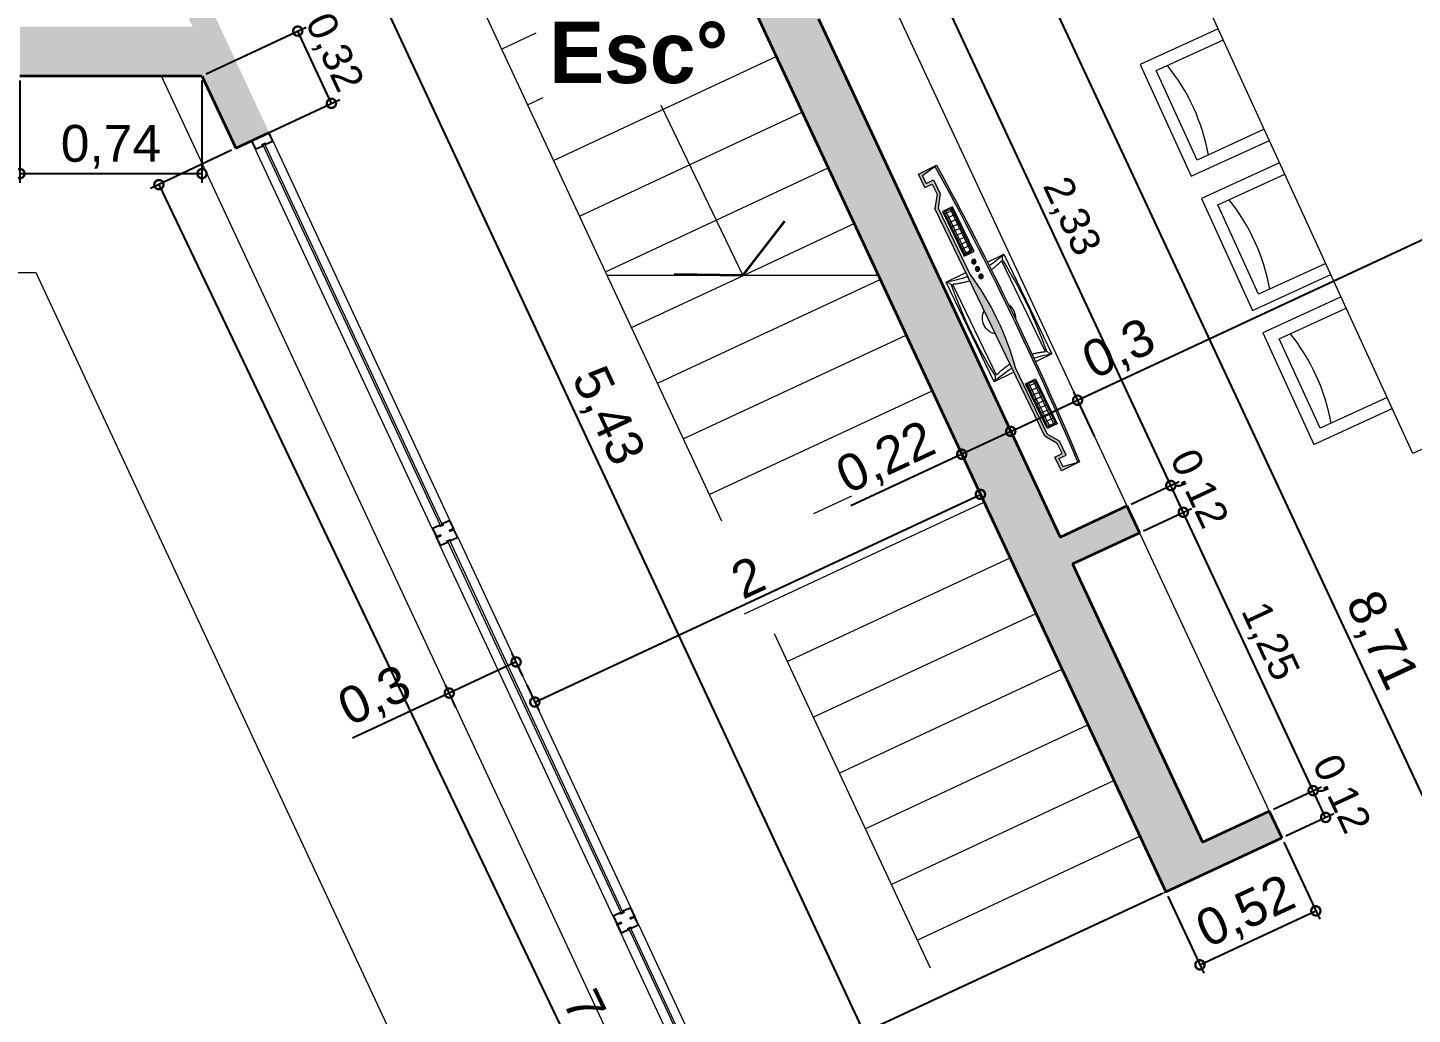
# Model space of a CAD drawing. Header units: millimetres. Extents: x 110427 to 125914, y 76277 to 76441.
# Drawn here: x 114091.39 to 114097.03, y 76334.93 to 76338.94 of the extents above; entities that cross this region are included whole.
import ezdxf

# ---------------------------------------------------------------- set-up
doc = ezdxf.new("R2010")
doc.units = ezdxf.units.MM
doc.linetypes.add('HIDDEN2', pattern=[4.7625, 3.175, -1.5875])
doc.linetypes.add('JIS_02_0.7', pattern=[1.35, 0.75, -0.6])
for name, color, linetype, lineweight in [('0.15', 6, 'Continuous', 15), ('04_CIVIL A CONSTRUIR', 250, 'Continuous', 35), ('06_CIVIL VISTAS GRUESA', 244, 'Continuous', 13), ('07_CIVIL VISTAS MEDIA', 143, 'Continuous', 9), ('08_CIVIL VISTAS FINO', 251, 'Continuous', 5), ('09_CIVIL PROYECCIONES', 230, 'JIS_02_0.7', 5), ('11_CARPINTERIA Y MOBILIARIO', 141, 'Continuous', 9), ('12_HATCH', 8, 'Continuous', 9), ('13_COTAS', 8, 'Continuous', 9)]:
    doc.layers.add(name, color=color, linetype=linetype, lineweight=lineweight)
doc.layers.add('14_TEXTOS', color=4, linetype='Continuous')
doc.styles.add('JDS1', font='GOTHICB.TTF')
doc.styles.add('Swis721 BT', font='swiss.ttf')
doc.dimstyles.new('ISO-23', dxfattribs={"dimscale": 0.03, "dimtxt": 5, "dimasz": 2.5, "dimexe": 1.25, "dimexo": 0.625, "dimtad": 1, "dimtxsty": 'Swis721 BT', "dimblk": 'DOTSMALL', "dimcen": 2.5, "dimclrt": 150, "dimadec": 0, "dimazin": 0, "dimtfac": 1, "dimtmove": 0, "dimatfit": 3, "dimfxl": 0, "dimarcsym": 0})
pattern_1 = [(0, (-691.6089, -394.825658), (0, 0.02), []), (90, (-691.6089, -394.825658), (-0.02, 1e-18), [])]

# ---------------------------------------------------------------- blocks, each defined once
blk = doc.blocks.new('LCD')
at = {"lineweight": 5, "ltscale": 0.5}
for points in [[(0.2106, -0.1015), (0.5108, -0.1015), (0.559, -0.1347), (0.6213, -0.1347), (0.6213, -0.1015), (0.6574, -0.1015), (0.67, -0.171), (0.67, -0.089), (0.6087, -0.089), (0.6087, -0.1222), (0.5629, -0.1222), (0.5147, -0.089), (-0.5147, -0.089), (-0.5629, -0.1222), (-0.6087, -0.1222), (-0.6087, -0.089), (-0.67, -0.089), (-0.67, -0.171), (-0.6574, -0.1015), (-0.6213, -0.1015), (-0.6213, -0.1347), (-0.559, -0.1347), (-0.5108, -0.1015), (-0.2106, -0.1015, 0.093379)], [(0.67, -0.171), (0.6686, -0.1634, -0.02674), (-0.6686, -0.1634), (-0.67, -0.171, 0.026795)], [(-0.2415, -0.1378, 1), (-0.26, -0.1378, 1)], [(-0.2082, -0.1378, 1), (-0.2266, -0.1378, 1)], [(-0.1748, -0.1378, 1), (-0.1932, -0.1378, 1)]]:
    blk.add_hatch(color=98, dxfattribs=at).paths.add_polyline_path(points)
h = blk.add_hatch(color=98, dxfattribs=at)
h.paths.add_polyline_path([(-0.49, -0.1562), (-0.2879, -0.1562), (-0.2879, -0.1115), (-0.49, -0.1115)])
h.paths.add_polyline_path([(-0.4849, -0.1511), (-0.293, -0.1511), (-0.293, -0.1166), (-0.4849, -0.1166)], flags=16)
h = blk.add_hatch(dxfattribs=at)
h.set_pattern_fill('_USER', color=256, scale=0.02, style=0, double=1, pattern_type=0)
h.set_pattern_definition(pattern_1)
h.paths.add_polyline_path([(-0.4849, -0.1511), (-0.293, -0.1511), (-0.293, -0.1166), (-0.4849, -0.1166)])
h = blk.add_hatch(dxfattribs=at)
h.set_pattern_fill('_USER', color=256, scale=0.02, style=0, double=1, pattern_type=0)
h.set_pattern_definition(pattern_1)
h.paths.add_polyline_path([(0.4849, -0.1166), (0.293, -0.1166), (0.293, -0.1511), (0.4849, -0.1511)])
at = {"lineweight": 18, "ltscale": 0.5}
for p, q in [((0.225, 0), (-0.225, 0)), ((-0.225, 0), (-0.225, -0.089)), ((0.225, -0.089), (0.225, 0)), ((-0.225, -0.187), (-0.225, -0.26)), ((0.225, -0.26), (0.225, -0.187)), ((-0.225, -0.26), (0.225, -0.26))]:
    blk.add_line(p, q, dxfattribs=at)
at = {"linetype": 'HIDDEN2', "lineweight": 5, "ltscale": 0.5}
for p, q in [((0.205, -0.02), (-0.205, -0.02)), ((-0.205, -0.24), (0.205, -0.24))]:
    blk.add_line(p, q, dxfattribs=at)
at = {"ltscale": 0.5}
for p, q in [((-0.6087, -0.089), (-0.67, -0.089)), ((-0.67, -0.089), (-0.67, -0.171)), ((-0.6574, -0.1015), (-0.67, -0.171)), ((-0.6213, -0.1015), (-0.6574, -0.1015)), ((-0.6213, -0.1015), (-0.6213, -0.1347)), ((-0.6087, -0.089), (-0.6087, -0.1222)), ((-0.5629, -0.1222), (-0.5147, -0.089)), ((-0.559, -0.1347), (-0.5108, -0.1015)), ((0.5147, -0.089), (-0.5147, -0.089)), ((-0.2106, -0.1015), (-0.5108, -0.1015)), ((0.2106, -0.1015), (0.5108, -0.1015)), ((0.559, -0.1347), (0.5108, -0.1015)), ((0.5629, -0.1222), (0.5147, -0.089)), ((0.67, -0.089), (0.6087, -0.089)), ((0.6087, -0.089), (0.6087, -0.1222)), ((0.6213, -0.1015), (0.6574, -0.1015)), ((0.6213, -0.1015), (0.6213, -0.1347)), ((0.6574, -0.1015), (0.67, -0.171)), ((0.67, -0.171), (0.67, -0.089)), ((-0.6213, -0.1347), (-0.559, -0.1347)), ((-0.6087, -0.1222), (-0.5629, -0.1222)), ((0.6213, -0.1347), (0.559, -0.1347)), ((0.6087, -0.1222), (0.5629, -0.1222))]:
    blk.add_line(p, q, dxfattribs=at)
for points in [[(-0.49, -0.1115), (-0.2879, -0.1115), (-0.2879, -0.1562), (-0.49, -0.1562)], [(0.49, -0.1115), (0.2879, -0.1115), (0.2879, -0.1562), (0.49, -0.1562)], [(-0.4849, -0.1166), (-0.293, -0.1166), (-0.293, -0.1511), (-0.4849, -0.1511)], [(0.4849, -0.1166), (0.293, -0.1166), (0.293, -0.1511), (0.4849, -0.1511)]]:
    blk.add_lwpolyline(points, close=True, dxfattribs=at)
at = {"lineweight": 5, "ltscale": 0.5}
for centre in [(-0.2508, -0.1378), (-0.2174, -0.1378), (-0.184, -0.1378)]:
    blk.add_circle(centre, 0.00921, dxfattribs=at)
at = {"lineweight": 18, "ltscale": 0.5}
for centre, start, end in [((-0.6375, -0.13), 5.4428, 17.4923), ((0.6375, -0.13), 162.5077, 174.5572), ((-0.6375, -0.13), 342.5077, 352.3956), ((0.6375, -0.13), 187.6044, 197.4923)]:
    blk.add_arc(centre, 0.4325, start, end, dxfattribs=at)
at = {"lineweight": 5, "ltscale": 0.5}
for centre, radius, start, end in [((-0.1996, 0.0159), 0.03, 212.1251, 266.9871), ((0.1996, 0.0159), 0.03, 273.0129, 327.8749), ((0, -1.88), 1.8768, 83.8464, 96.1536), ((0, 1.0163), 1.1375, 259.3305, 280.6695), ((0, -0.13), 0.0672, 37.6533, 142.3467), ((0, -0.13), 0.0672, 241.3543, 298.6457), ((-0.1996, -0.2759), 0.03, 93.0129, 147.8749), ((0, 1.62), 1.8768, 263.8464, 276.1536), ((0.1996, -0.2759), 0.03, 32.1251, 86.9871)]:
    blk.add_arc(centre, radius, start, end, dxfattribs=at)
at = {"linetype": 'HIDDEN2', "lineweight": 5, "ltscale": 0.5}
for centre, radius, start, end in [((-0.4905, -0.13), 0.306, 7.7055, 21.071), ((0.4968, -0.13), 0.3118, 159.3448, 172.4407), ((-0.4905, -0.13), 0.306, 338.929, 349.1614), ((0.4968, -0.13), 0.3118, 190.6309, 200.6552)]:
    blk.add_arc(centre, radius, start, end, dxfattribs=at)
at = {"ltscale": 0.5}
for centre, start, end in [((0, 12.3299), 266.93653, 273.06347), ((0, 12.3222), 266.93022, 273.06978)]:
    blk.add_arc(centre, 12.5112, start, end, dxfattribs=at)
blk = doc.blocks.new('_DotSmall')
at = {"color": 0, "linetype": 'ByBlock', "const_width": 0.5}
blk.add_lwpolyline([(-0.0625, 0, 1), (0.0625, 0, 1)], format="xyb", close=True, dxfattribs=at)
blk = doc.blocks.new('*D567')
at = {"layer": '13_COTAS', "color": 0, "lineweight": -2}
for p, q in [((114094.9391, 76340.3413), (114094.9221, 76340.3334)), ((114098.6366, 76332.4563), (114094.9561, 76340.3492)), ((114098.632, 76332.4541), (114098.6706, 76332.4721))]:
    blk.add_line(p, q, dxfattribs=at)
at = {"layer": 'Defpoints', "color": 0}
for p in [(114094.9561, 76340.3492), (114094.9561, 76340.3492), (114098.615, 76332.4462)]:
    blk.add_point(p, dxfattribs=at)
at = {"layer": '13_COTAS', "color": 0, "lineweight": -2, "xscale": 0.075, "yscale": 0.075, "zscale": 0.075}
for p, rotation in [((114094.9561, 76340.3492), 114.9999989492913), ((114098.6366, 76332.4563), 294.9999989492912)]:
    blk.add_blockref('_DotSmall', p, dxfattribs=dict(at, rotation=rotation))
at = {"layer": '13_COTAS', "color": 150, "insert": (114096.8953, 76336.4489), "char_height": 0.15, "attachment_point": 5, "rotation": 295, "style": 'Swis721 BT'}
blk.add_mtext('8,71', dxfattribs=at)
blk = doc.blocks.new('*D620')
at = {"layer": '13_COTAS', "color": 0, "lineweight": -2}
for p, q in [((114093.4085, 76336.3057), (114093.3654, 76336.3981)), ((114093.3812, 76336.3642), (114093.1094, 76336.2374)), ((114093.1366, 76336.1789), (114093.0935, 76336.2714)), ((114093.1094, 76336.2374), (114092.7162, 76336.054))]:
    blk.add_line(p, q, dxfattribs=at)
at = {"layer": 'Defpoints', "color": 0}
for p in [(114093.3812, 76336.3642), (114093.4164, 76336.2887), (114093.1445, 76336.1619)]:
    blk.add_point(p, dxfattribs=at)
at = {"layer": '13_COTAS', "color": 0, "lineweight": -2, "xscale": 0.075, "yscale": 0.075, "zscale": 0.075}
for p, rotation in [((114093.3812, 76336.3642), 24.99999999903749), ((114093.1094, 76336.2374), 204.9999999990375)]:
    blk.add_blockref('_DotSmall', p, dxfattribs=dict(at, rotation=rotation))
at = {"layer": '13_COTAS', "color": 150, "insert": (114092.8095, 76336.218), "char_height": 0.15, "attachment_point": 5, "rotation": 25, "style": 'Swis721 BT'}
blk.add_mtext('0,3', dxfattribs=at)
blk = doc.blocks.new('*D621')
at = {"layer": '13_COTAS', "color": 0, "lineweight": -2}
for p, q in [((114093.4573, 76336.201), (114095.2699, 76337.0462)), ((114095.2779, 76337.0292), (114095.2858, 76337.0122)), ((114093.4243, 76336.2717), (114093.4732, 76336.167))]:
    blk.add_line(p, q, dxfattribs=at)
at = {"layer": 'Defpoints', "color": 0}
for p in [(114095.2699, 76337.0462), (114095.2699, 76337.0462), (114093.4164, 76336.2887)]:
    blk.add_point(p, dxfattribs=at)
at = {"layer": '13_COTAS', "color": 0, "lineweight": -2, "xscale": 0.075, "yscale": 0.075, "zscale": 0.075}
for p, rotation in [((114095.2699, 76337.0462), 24.99999753929723), ((114093.4573, 76336.201), 204.9999975392973)]:
    blk.add_blockref('_DotSmall', p, dxfattribs=dict(at, rotation=rotation))
at = {"layer": '13_COTAS', "color": 150, "insert": (114094.324, 76336.7086), "char_height": 0.15, "attachment_point": 5, "rotation": 25, "style": 'Swis721 BT'}
blk.add_mtext('2', dxfattribs=at)
blk = doc.blocks.new('*D622')
at = {"layer": '13_COTAS', "color": 0, "lineweight": -2}
for p, q in [((114095.3932, 76337.3024), (114095.1938, 76337.2094)), ((114095.4614, 76337.1562), (114095.3774, 76337.3364)), ((114095.262, 76337.0632), (114095.178, 76337.2434)), ((114095.1938, 76337.2094), (114094.7433, 76336.9993))]:
    blk.add_line(p, q, dxfattribs=at)
at = {"layer": 'Defpoints', "color": 0}
for p in [(114095.3932, 76337.3024), (114095.4693, 76337.1392), (114095.2699, 76337.0462)]:
    blk.add_point(p, dxfattribs=at)
at = {"layer": '13_COTAS', "color": 0, "lineweight": -2, "xscale": 0.075, "yscale": 0.075, "zscale": 0.075}
for p, rotation in [((114095.3932, 76337.3024), 24.99999753929723), ((114095.1938, 76337.2094), 204.9999975392973)]:
    blk.add_blockref('_DotSmall', p, dxfattribs=dict(at, rotation=rotation))
at = {"layer": '13_COTAS', "color": 150, "insert": (114094.8884, 76337.1874), "char_height": 0.15, "attachment_point": 5, "rotation": 25, "style": 'Swis721 BT'}
blk.add_mtext('0,22', dxfattribs=at)
blk = doc.blocks.new('*D623')
at = {"layer": '13_COTAS', "color": 0, "lineweight": -2}
for p, q in [((114095.6651, 76337.4292), (114096.0221, 76337.5956)), ((114095.7333, 76337.283), (114095.6493, 76337.4631)), ((114095.3932, 76337.3024), (114095.6651, 76337.4292)), ((114095.4614, 76337.1562), (114095.3774, 76337.3364))]:
    blk.add_line(p, q, dxfattribs=at)
at = {"layer": 'Defpoints', "color": 0}
for p in [(114095.6651, 76337.4292), (114095.7412, 76337.266), (114095.4693, 76337.1392)]:
    blk.add_point(p, dxfattribs=at)
at = {"layer": '13_COTAS', "color": 0, "lineweight": -2, "xscale": 0.075, "yscale": 0.075, "zscale": 0.075}
for p, rotation in [((114095.6651, 76337.4292), 24.99999753929723), ((114095.3932, 76337.3024), 204.9999975392973)]:
    blk.add_blockref('_DotSmall', p, dxfattribs=dict(at, rotation=rotation))
at = {"layer": '13_COTAS', "color": 150, "insert": (114095.8365, 76337.6295), "char_height": 0.15, "attachment_point": 5, "rotation": 25, "style": 'Swis721 BT'}
blk.add_mtext('0,3', dxfattribs=at)
blk = doc.blocks.new('*D624')
at = {"layer": '13_COTAS', "color": 0, "lineweight": -2}
for p, q in [((114099.3585, 76338.9735), (114099.2745, 76339.1536)), ((114095.6651, 76337.4292), (114099.2904, 76339.1196)), ((114095.7333, 76337.283), (114095.6493, 76337.4631))]:
    blk.add_line(p, q, dxfattribs=at)
at = {"layer": 'Defpoints', "color": 0}
for p in [(114099.2904, 76339.1196), (114099.3664, 76338.9565), (114095.7412, 76337.266)]:
    blk.add_point(p, dxfattribs=at)
at = {"layer": '13_COTAS', "color": 0, "lineweight": -2, "xscale": 0.075, "yscale": 0.075, "zscale": 0.075}
for p, rotation in [((114099.2904, 76339.1196), 24.99999753929723), ((114095.6651, 76337.4292), 204.9999975392973)]:
    blk.add_blockref('_DotSmall', p, dxfattribs=dict(at, rotation=rotation))
at = {"layer": '13_COTAS', "color": 150, "insert": (114097.251, 76338.2721), "char_height": 0.15, "attachment_point": 5, "rotation": 25, "style": 'Swis721 BT'}
blk.add_mtext('4', dxfattribs=at)
blk = doc.blocks.new('*D593')
at = {"layer": '06_CIVIL VISTAS GRUESA', "color": 0, "lineweight": -2}
for p, q in [((114091.363, 76338.7306), (114091.363, 76338.3136)), ((114092.1035, 76338.7306), (114092.1035, 76338.3136)), ((114091.363, 76338.3511), (114092.1035, 76338.3511))]:
    blk.add_line(p, q, dxfattribs=at)
at = {"layer": 'Defpoints', "color": 0}
for p in [(114091.363, 76338.7493), (114092.1035, 76338.7493), (114092.1035, 76338.3511)]:
    blk.add_point(p, dxfattribs=at)
at = {"layer": '06_CIVIL VISTAS GRUESA', "color": 0, "lineweight": -2, "xscale": 0.075, "yscale": 0.075, "zscale": 0.075, "rotation": 180}
blk.add_blockref('_DotSmall', (114091.363, 76338.3511), dxfattribs=at)
at = {"layer": '06_CIVIL VISTAS GRUESA', "color": 0, "lineweight": -2, "xscale": 0.075, "yscale": 0.075, "zscale": 0.075}
blk.add_blockref('_DotSmall', (114092.1035, 76338.3511), dxfattribs=at)
at = {"layer": '06_CIVIL VISTAS GRUESA', "color": 150, "insert": (114091.7332, 76338.4603), "char_height": 0.15, "attachment_point": 5, "style": 'Swis721 BT'}
blk.add_mtext('0,74', dxfattribs=at)
blk = doc.blocks.new('*D619')
at = {"layer": '13_COTAS', "color": 0, "lineweight": -2}
for p, q in [((114092.1205, 76338.7572), (114092.5271, 76338.9468)), ((114092.6302, 76338.637), (114092.4931, 76338.931)), ((114092.2576, 76338.4632), (114092.6642, 76338.6528))]:
    blk.add_line(p, q, dxfattribs=at)
at = {"layer": 'Defpoints', "color": 0}
for p in [(114092.4931, 76338.931), (114092.1035, 76338.7493), (114092.2406, 76338.4553)]:
    blk.add_point(p, dxfattribs=at)
at = {"layer": '13_COTAS', "color": 0, "lineweight": -2, "xscale": 0.075, "yscale": 0.075, "zscale": 0.075}
for p, rotation in [((114092.4931, 76338.931), 115.0000000016302), ((114092.6302, 76338.637), 295.0000000016302)]:
    blk.add_blockref('_DotSmall', p, dxfattribs=dict(at, rotation=rotation))
at = {"layer": '13_COTAS', "color": 150, "insert": (114092.6353, 76338.8417), "char_height": 0.12, "attachment_point": 5, "rotation": 295, "style": 'Swis721 BT'}
blk.add_mtext('0,32', dxfattribs=at)
blk = doc.blocks.new('*D649')
at = {"layer": '13_COTAS', "color": 0, "lineweight": -2}
for p, q in [((114093.7127, 76340.3413), (114092.4674, 76339.7606)), ((114092.5014, 76339.7765), (114094.7959, 76334.8559)), ((114096.0072, 76335.4207), (114094.7619, 76334.84))]:
    blk.add_line(p, q, dxfattribs=at)
at = {"layer": 'Defpoints', "color": 0}
for p in [(114093.7297, 76340.3492), (114096.0242, 76335.4286), (114094.7959, 76334.8559)]:
    blk.add_point(p, dxfattribs=at)
at = {"layer": '13_COTAS', "color": 0, "lineweight": -2, "xscale": 0.075, "yscale": 0.075, "zscale": 0.075}
for p, rotation in [((114092.5014, 76339.7765), 114.9999999980233), ((114094.7959, 76334.8559), 294.9999999980233)]:
    blk.add_blockref('_DotSmall', p, dxfattribs=dict(at, rotation=rotation))
at = {"layer": '13_COTAS', "color": 150, "insert": (114093.7476, 76337.3623), "char_height": 0.15, "attachment_point": 5, "rotation": 295, "style": 'Swis721 BT'}
blk.add_mtext('5,43', dxfattribs=at)
blk = doc.blocks.new('*D650')
at = {"layer": '13_COTAS', "color": 0, "lineweight": -2}
for p, q in [((114096.5035, 76335.6314), (114096.6498, 76335.3175)), ((114096.0322, 76335.4116), (114096.1786, 76335.0977)), ((114096.1627, 76335.1317), (114096.634, 76335.3515))]:
    blk.add_line(p, q, dxfattribs=at)
at = {"layer": 'Defpoints', "color": 0}
for p in [(114096.4955, 76335.6484), (114096.0243, 76335.4286), (114096.634, 76335.3515)]:
    blk.add_point(p, dxfattribs=at)
at = {"layer": '13_COTAS', "color": 0, "lineweight": -2, "xscale": 0.075, "yscale": 0.075, "zscale": 0.075}
for p, rotation in [((114096.634, 76335.3515), 24.99999999054228), ((114096.1627, 76335.1317), 204.9999999905423)]:
    blk.add_blockref('_DotSmall', p, dxfattribs=dict(at, rotation=rotation))
at = {"layer": '13_COTAS', "color": 150, "insert": (114096.3522, 76335.3406), "char_height": 0.15, "attachment_point": 5, "rotation": 25, "style": 'Swis721 BT'}
blk.add_mtext('0,52', dxfattribs=at)
blk = doc.blocks.new('*D651')
at = {"layer": '13_COTAS', "color": 0, "lineweight": -2}
for p, q in [((114096.4618, 76335.7651), (114096.6572, 76335.8562)), ((114096.6739, 76335.7316), (114096.6232, 76335.8403)), ((114096.5125, 76335.6563), (114096.7079, 76335.7474))]:
    blk.add_line(p, q, dxfattribs=at)
at = {"layer": 'Defpoints', "color": 0}
for p in [(114096.6232, 76335.8403), (114096.4448, 76335.7572), (114096.4955, 76335.6484)]:
    blk.add_point(p, dxfattribs=at)
at = {"layer": '13_COTAS', "color": 0, "lineweight": -2, "xscale": 0.075, "yscale": 0.075, "zscale": 0.075}
for p, rotation in [((114096.6232, 76335.8403), 114.999999990934), ((114096.6739, 76335.7316), 294.999999990934)]:
    blk.add_blockref('_DotSmall', p, dxfattribs=dict(at, rotation=rotation))
at = {"layer": '13_COTAS', "color": 150, "insert": (114096.7311, 76335.8244), "char_height": 0.12, "attachment_point": 5, "rotation": 295, "style": 'Swis721 BT'}
blk.add_mtext('0,12', dxfattribs=at)
blk = doc.blocks.new('*D652')
at = {"layer": '13_COTAS', "color": 0, "lineweight": -2}
for p, q in [((114095.9335, 76336.898), (114096.1289, 76336.9891)), ((114096.6232, 76335.8403), (114096.0949, 76336.9732)), ((114096.4618, 76335.7651), (114096.6572, 76335.8562))]:
    blk.add_line(p, q, dxfattribs=at)
at = {"layer": 'Defpoints', "color": 0}
for p in [(114096.0949, 76336.9732), (114095.9165, 76336.89), (114096.4448, 76335.7571)]:
    blk.add_point(p, dxfattribs=at)
at = {"layer": '13_COTAS', "color": 0, "lineweight": -2, "xscale": 0.075, "yscale": 0.075, "zscale": 0.075}
for p, rotation in [((114096.0949, 76336.9732), 115.0000100572476), ((114096.6232, 76335.8403), 295.0000100572476)]:
    blk.add_blockref('_DotSmall', p, dxfattribs=dict(at, rotation=rotation))
at = {"layer": '13_COTAS', "color": 150, "insert": (114096.4416, 76336.4453), "char_height": 0.12, "attachment_point": 5, "rotation": 295, "style": 'Swis721 BT'}
blk.add_mtext('1,25', dxfattribs=at)
blk = doc.blocks.new('*D546')
at = {"layer": '13_COTAS', "color": 0, "lineweight": -2}
for p, q in [((114095.8828, 76337.0067), (114096.0782, 76337.0978)), ((114096.0949, 76336.9732), (114096.0442, 76337.082)), ((114095.9335, 76336.898), (114096.1289, 76336.9891))]:
    blk.add_line(p, q, dxfattribs=at)
at = {"layer": 'Defpoints', "color": 0}
for p in [(114096.0442, 76337.082), (114095.8658, 76336.9988), (114095.9165, 76336.89)]:
    blk.add_point(p, dxfattribs=at)
at = {"layer": '13_COTAS', "color": 0, "lineweight": -2, "xscale": 0.075, "yscale": 0.075, "zscale": 0.075}
for p, rotation in [((114096.0442, 76337.082), 115.0000000006787), ((114096.0949, 76336.9732), 295.0000000006787)]:
    blk.add_blockref('_DotSmall', p, dxfattribs=dict(at, rotation=rotation))
at = {"layer": '13_COTAS', "color": 150, "insert": (114096.1521, 76337.0661), "char_height": 0.12, "attachment_point": 5, "rotation": 295, "style": 'Swis721 BT'}
blk.add_mtext('0,12', dxfattribs=at)
blk = doc.blocks.new('*D653')
at = {"layer": '13_COTAS', "color": 0, "lineweight": -2}
for p, q in [((114094.8994, 76339.1155), (114095.0948, 76339.2066)), ((114096.0442, 76337.082), (114095.0608, 76339.1908)), ((114095.8828, 76337.0067), (114096.0782, 76337.0978))]:
    blk.add_line(p, q, dxfattribs=at)
at = {"layer": 'Defpoints', "color": 0}
for p in [(114095.0608, 76339.1908), (114094.8825, 76339.1076), (114095.8658, 76336.9988)]:
    blk.add_point(p, dxfattribs=at)
at = {"layer": '13_COTAS', "color": 0, "lineweight": -2, "xscale": 0.075, "yscale": 0.075, "zscale": 0.075}
for p, rotation in [((114095.0608, 76339.1908), 115.0000465365312), ((114096.0442, 76337.082), 295.0000465365312)]:
    blk.add_blockref('_DotSmall', p, dxfattribs=dict(at, rotation=rotation))
at = {"layer": '13_COTAS', "color": 150, "insert": (114095.6351, 76338.1749), "char_height": 0.12, "attachment_point": 5, "rotation": 295, "style": 'Swis721 BT'}
blk.add_mtext('2,33', dxfattribs=at)
blk = doc.blocks.new('*D791')
at = {"layer": '06_CIVIL VISTAS GRUESA', "color": 0, "lineweight": -2}
for p, q in [((114092.2237, 76338.4472), (114091.8945, 76338.2901)), ((114091.9284, 76338.3062), (114095.246, 76331.3572)), ((114095.5413, 76331.4982), (114095.2122, 76331.3411))]:
    blk.add_line(p, q, dxfattribs=at)
at = {"layer": 'Defpoints', "color": 0}
for p in [(114092.2406, 76338.4553), (114095.5583, 76331.5063), (114095.246, 76331.3572)]:
    blk.add_point(p, dxfattribs=at)
at = {"layer": '06_CIVIL VISTAS GRUESA', "color": 0, "lineweight": -2, "xscale": 0.075, "yscale": 0.075, "zscale": 0.075}
for p, rotation in [((114091.9284, 76338.3062), 115.5211160539891), ((114095.246, 76331.3572), 295.5211160539891)]:
    blk.add_blockref('_DotSmall', p, dxfattribs=dict(at, rotation=rotation))
at = {"layer": '06_CIVIL VISTAS GRUESA', "color": 150, "insert": (114093.6857, 76334.8788), "char_height": 0.15, "attachment_point": 5, "rotation": 295.5211, "style": 'Swis721 BT'}
blk.add_mtext('7,7', dxfattribs=at)

msp = doc.modelspace()

# ---------------------------------------------------------------- hatches: boundary and pattern name
at = {"layer": '12_HATCH'}
h = msp.add_hatch(color=1, dxfattribs=at)
h.dxf.hatch_style = 1
h.paths.add_polyline_path([(114092.748, 76340.6492), (114091.363, 76340.6492), (114091.363, 76340.3492), (114091.413, 76340.3492), (114092.0654, 76338.9493), (114091.363, 76338.9493), (114091.363, 76338.7493), (114092.1035, 76338.7493), (114092.2406, 76338.4553), (114092.3765, 76338.5187), (114091.523, 76340.3492), (114092.748, 76340.3492)])
h = msp.add_hatch(color=1, dxfattribs=at)
h.dxf.hatch_style = 1
h.paths.add_polyline_path([(114094.3035, 76340.6492), (114093.648, 76340.6492), (114093.648, 76340.3492), (114093.7297, 76340.3492), (114096.0243, 76335.4286), (114096.4955, 76335.6484), (114096.4448, 76335.7571), (114096.1729, 76335.6304), (114095.6446, 76336.7633), (114095.9165, 76336.89), (114095.8658, 76336.9988), (114095.5939, 76336.872), (114094.6106, 76338.9808), (114094.8825, 76339.1076), (114094.8317, 76339.2164), (114094.5598, 76339.0896), (114093.9725, 76340.3492), (114094.3035, 76340.3492)])

# ---------------------------------------------------------------- linework, layer by layer
at = {"layer": '0.15'}
msp.add_line((114091.4284, 76337.9493), (114094.6338, 76331.0752), dxfattribs=at)
at = {"layer": '04_CIVIL A CONSTRUIR'}
for p, q in [((114093.7297, 76340.3492), (114096.0242, 76335.4286)), ((114094.6106, 76338.9808), (114095.5939, 76336.872)), ((114091.363, 76338.7493), (114092.1035, 76338.7493)), ((114092.1035, 76338.7493), (114092.2406, 76338.4553)), ((114092.2406, 76338.4553), (114092.3765, 76338.5187)), ((114094.3032, 76337.9362), (114094.4742, 76338.1574)), ((114094.3032, 76337.9362), (114094.0238, 76337.9403)), ((114095.5939, 76336.872), (114095.8658, 76336.9988)), ((114095.8658, 76336.9988), (114095.9165, 76336.89)), ((114095.6446, 76336.7633), (114095.9165, 76336.89)), ((114095.6446, 76336.7633), (114096.1729, 76335.6304)), ((114096.1729, 76335.6304), (114096.4448, 76335.7572)), ((114096.4448, 76335.7572), (114096.4955, 76335.6484)), ((114096.0243, 76335.4286), (114096.4955, 76335.6484))]:
    msp.add_line(p, q, dxfattribs=at)
at = {"layer": '06_CIVIL VISTAS GRUESA'}
for p, q in [((114093.2161, 76339.0844), (114093.7439, 76337.9527)), ((114093.3218, 76338.8578), (114093.4625, 76338.9234)), ((114093.5331, 76338.4047), (114094.4394, 76338.8273)), ((114093.4274, 76338.6312), (114093.4908, 76338.6608)), ((114093.6388, 76338.1781), (114094.5451, 76338.6007)), ((114093.7444, 76337.9515), (114094.6508, 76338.3741)), ((114094.2705, 76337.921), (114094.7564, 76338.1476))]:
    msp.add_line(p, q, dxfattribs=at)
at = {"layer": '07_CIVIL VISTAS MEDIA'}
for p, q in [((114092.304, 76338.4849), (114092.3226, 76338.4935)), ((114092.304, 76338.4849), (114092.3226, 76338.4935)), ((114092.3193, 76338.4523), (114092.304, 76338.4849)), ((114092.322, 76338.4535), (114092.3084, 76338.4825)), ((114092.3089, 76338.4839), (114092.3238, 76338.4908)), ((114092.3226, 76338.4935), (114092.3238, 76338.4908)), ((114092.3467, 76338.4694), (114092.361, 76338.476)), ((114092.3467, 76338.4694), (114092.3484, 76338.4658)), ((114092.3507, 76338.4679), (114092.3596, 76338.472)), ((114092.3507, 76338.4679), (114092.3524, 76338.4644)), ((114092.3519, 76338.4675), (114092.3591, 76338.4709)), ((114093.0736, 76336.9198), (114092.3519, 76338.4675)), ((114092.358, 76338.5101), (114092.3765, 76338.5187)), ((114092.358, 76338.5101), (114092.3765, 76338.5187)), ((114092.358, 76338.5101), (114092.3593, 76338.5074)), ((114093.0808, 76336.9232), (114092.3591, 76338.4709)), ((114092.3593, 76338.5074), (114092.3742, 76338.5143)), ((114092.3612, 76338.4685), (114092.3596, 76338.472)), ((114092.3626, 76338.4725), (114092.361, 76338.476)), ((114092.3898, 76338.4808), (114092.3625, 76338.468)), ((114092.3886, 76338.4835), (114092.364, 76338.472)), ((114092.3891, 76338.4848), (114092.3755, 76338.5138)), ((114092.3918, 76338.4861), (114092.3765, 76338.5187)), ((114093.1134, 76336.9384), (114092.3918, 76338.4861)), ((114093.0409, 76336.9046), (114092.3193, 76338.4523)), ((114092.3233, 76338.453), (114092.3479, 76338.4645)), ((114092.3246, 76338.4503), (114092.3519, 76338.4631)), ((114093.0409, 76336.9046), (114093.0561, 76336.872)), ((114093.0429, 76336.9099), (114093.0702, 76336.9227)), ((114093.0436, 76336.9059), (114093.0572, 76336.8769)), ((114093.0441, 76336.9072), (114093.0687, 76336.9187)), ((114093.0717, 76336.9147), (114093.0701, 76336.9182)), ((114093.0731, 76336.9187), (114093.0715, 76336.9222)), ((114093.0717, 76336.9147), (114093.0859, 76336.9214)), ((114093.0731, 76336.9187), (114093.082, 76336.9228)), ((114093.0736, 76336.9198), (114093.0808, 76336.9232)), ((114093.0803, 76336.9263), (114093.082, 76336.9228)), ((114093.1081, 76336.9404), (114093.0808, 76336.9276)), ((114093.0843, 76336.9249), (114093.0859, 76336.9214)), ((114093.1094, 76336.9377), (114093.0848, 76336.9262)), ((114093.1089, 76336.8999), (114093.1238, 76336.9068)), ((114093.1101, 76336.8972), (114093.1089, 76336.8999)), ((114093.1101, 76336.8972), (114093.1286, 76336.9058)), ((114093.1101, 76336.8972), (114093.1286, 76336.9058)), ((114093.1101, 76336.8972), (114093.1114, 76336.8945)), ((114093.1107, 76336.9372), (114093.1243, 76336.9082)), ((114093.1114, 76336.8945), (114093.1263, 76336.9014)), ((114093.1134, 76336.9384), (114093.1286, 76336.9058)), ((114093.1412, 76336.8719), (114093.1276, 76336.9009)), ((114093.1439, 76336.8732), (114093.1286, 76336.9058)), ((114093.0561, 76336.872), (114093.0747, 76336.8806)), ((114093.0561, 76336.872), (114093.0747, 76336.8806)), ((114093.0714, 76336.8394), (114093.0561, 76336.872)), ((114093.0585, 76336.8764), (114093.0734, 76336.8834)), ((114093.0741, 76336.8406), (114093.0605, 76336.8697)), ((114093.061, 76336.871), (114093.0759, 76336.8779)), ((114093.7761, 76335.328), (114093.0714, 76336.8394)), ((114093.0747, 76336.8806), (114093.0734, 76336.8834)), ((114093.0747, 76336.8806), (114093.0759, 76336.8779)), ((114093.0754, 76336.8402), (114093.1, 76336.8516)), ((114093.0767, 76336.8375), (114093.104, 76336.8502)), ((114093.0988, 76336.8565), (114093.1131, 76336.8631)), ((114093.0988, 76336.8565), (114093.1005, 76336.853)), ((114093.1028, 76336.855), (114093.1117, 76336.8592)), ((114093.1028, 76336.855), (114093.1045, 76336.8515)), ((114093.104, 76336.8546), (114093.1112, 76336.858)), ((114093.8088, 76335.3432), (114093.104, 76336.8546)), ((114093.816, 76335.3466), (114093.1112, 76336.858)), ((114093.1133, 76336.8556), (114093.1117, 76336.8592)), ((114093.1147, 76336.8596), (114093.1131, 76336.8631)), ((114093.1419, 76336.8679), (114093.1146, 76336.8552)), ((114093.1407, 76336.8706), (114093.1161, 76336.8591)), ((114093.8486, 76335.3618), (114093.1439, 76336.8732)), ((114093.7761, 76335.328), (114093.7913, 76335.2954)), ((114093.7761, 76335.328), (114093.7913, 76335.2954)), ((114093.7781, 76335.3333), (114093.8054, 76335.346)), ((114093.7781, 76335.3333), (114093.8054, 76335.346)), ((114093.7788, 76335.3293), (114093.7924, 76335.3003)), ((114093.7788, 76335.3293), (114093.7924, 76335.3003)), ((114093.7793, 76335.3306), (114093.8039, 76335.3421)), ((114093.7793, 76335.3306), (114093.8039, 76335.3421)), ((114093.8069, 76335.3381), (114093.8053, 76335.3416)), ((114093.8069, 76335.3381), (114093.8053, 76335.3416)), ((114093.8083, 76335.342), (114093.8067, 76335.3456)), ((114093.8083, 76335.342), (114093.8067, 76335.3456)), ((114093.8069, 76335.3381), (114093.8211, 76335.3447)), ((114093.8069, 76335.3381), (114093.8211, 76335.3447)), ((114093.8083, 76335.342), (114093.8172, 76335.3462)), ((114093.8083, 76335.342), (114093.8172, 76335.3462)), ((114093.8088, 76335.3432), (114093.816, 76335.3466)), ((114093.8088, 76335.3432), (114093.816, 76335.3466)), ((114093.8155, 76335.3497), (114093.8172, 76335.3462)), ((114093.8155, 76335.3497), (114093.8172, 76335.3462)), ((114093.8433, 76335.3637), (114093.816, 76335.351)), ((114093.8433, 76335.3637), (114093.816, 76335.351)), ((114093.8195, 76335.3482), (114093.8211, 76335.3447)), ((114093.8195, 76335.3482), (114093.8211, 76335.3447)), ((114093.8446, 76335.361), (114093.82, 76335.3496)), ((114093.8446, 76335.361), (114093.82, 76335.3496)), ((114093.8441, 76335.3233), (114093.859, 76335.3302)), ((114093.8441, 76335.3233), (114093.859, 76335.3302)), ((114093.8453, 76335.3205), (114093.8441, 76335.3233)), ((114093.8453, 76335.3205), (114093.8441, 76335.3233)), ((114093.8453, 76335.3205), (114093.8638, 76335.3292)), ((114093.8453, 76335.3205), (114093.8638, 76335.3292)), ((114093.8453, 76335.3205), (114093.8638, 76335.3292)), ((114093.8453, 76335.3205), (114093.8638, 76335.3292)), ((114093.8453, 76335.3205), (114093.8466, 76335.3178)), ((114093.8453, 76335.3205), (114093.8466, 76335.3178)), ((114093.8459, 76335.3605), (114093.8595, 76335.3315)), ((114093.8459, 76335.3605), (114093.8595, 76335.3315)), ((114093.8466, 76335.3178), (114093.8615, 76335.3248)), ((114093.8466, 76335.3178), (114093.8615, 76335.3248)), ((114093.8486, 76335.3618), (114093.8638, 76335.3292)), ((114093.8486, 76335.3618), (114093.8638, 76335.3292)), ((114093.8764, 76335.2953), (114093.8628, 76335.3243)), ((114093.8764, 76335.2953), (114093.8628, 76335.3243)), ((114093.8791, 76335.2966), (114093.8638, 76335.3292)), ((114093.8791, 76335.2966), (114093.8638, 76335.3292)), ((114093.7913, 76335.2954), (114093.8099, 76335.304)), ((114093.7913, 76335.2954), (114093.8099, 76335.304)), ((114093.7913, 76335.2954), (114093.8099, 76335.304)), ((114093.7913, 76335.2954), (114093.8099, 76335.304)), ((114093.8065, 76335.2628), (114093.7913, 76335.2954)), ((114093.8065, 76335.2628), (114093.7913, 76335.2954)), ((114093.7937, 76335.2998), (114093.8086, 76335.3067)), ((114093.7937, 76335.2998), (114093.8086, 76335.3067)), ((114093.8093, 76335.264), (114093.7957, 76335.293)), ((114093.8093, 76335.264), (114093.7957, 76335.293)), ((114093.7962, 76335.2944), (114093.8111, 76335.3013)), ((114093.7962, 76335.2944), (114093.8111, 76335.3013)), ((114093.8065, 76335.2628), (114094.5114, 76333.7514)), ((114093.8099, 76335.304), (114093.8086, 76335.3067)), ((114093.8099, 76335.304), (114093.8086, 76335.3067)), ((114093.8099, 76335.304), (114093.8111, 76335.3013)), ((114093.8099, 76335.304), (114093.8111, 76335.3013)), ((114093.8106, 76335.2635), (114093.8352, 76335.275)), ((114093.8106, 76335.2635), (114093.8352, 76335.275)), ((114093.8119, 76335.2608), (114093.8392, 76335.2736)), ((114093.8119, 76335.2608), (114093.8392, 76335.2736)), ((114093.834, 76335.2798), (114093.8483, 76335.2865)), ((114093.834, 76335.2798), (114093.8483, 76335.2865)), ((114093.834, 76335.2798), (114093.8357, 76335.2763)), ((114093.834, 76335.2798), (114093.8357, 76335.2763)), ((114093.838, 76335.2784), (114093.8469, 76335.2825)), ((114093.838, 76335.2784), (114093.8469, 76335.2825)), ((114093.838, 76335.2784), (114093.8396, 76335.2749)), ((114093.838, 76335.2784), (114093.8396, 76335.2749)), ((114093.8392, 76335.278), (114093.8464, 76335.2814)), ((114093.8392, 76335.278), (114093.8464, 76335.2814)), ((114093.8392, 76335.278), (114094.544, 76333.7666)), ((114093.8465, 76335.2814), (114094.5512, 76333.77)), ((114093.8485, 76335.279), (114093.8469, 76335.2825)), ((114093.8485, 76335.279), (114093.8469, 76335.2825)), ((114093.8499, 76335.283), (114093.8483, 76335.2865)), ((114093.8499, 76335.283), (114093.8483, 76335.2865)), ((114093.8771, 76335.2913), (114093.8498, 76335.2785)), ((114093.8771, 76335.2913), (114093.8498, 76335.2785)), ((114093.8759, 76335.294), (114093.8513, 76335.2825)), ((114093.8759, 76335.294), (114093.8513, 76335.2825)), ((114093.8791, 76335.2966), (114094.2631, 76334.4729))]:
    msp.add_line(p, q, dxfattribs=at)
for centre, radius, start, end in [((114092.3093, 76338.483), 0.001, 114.8419, 205), ((114092.3621, 76338.4689), 0.001, 205, 295), ((114092.3635, 76338.4729), 0.001, 205, 295), ((114092.3746, 76338.5134), 0.001, 25, 115), ((114092.3881, 76338.4844), 0.001, 295, 25), ((114092.3881, 76338.4844), 0.004, 295, 25), ((114092.3229, 76338.454), 0.004, 205, 295), ((114092.3229, 76338.4539), 0.001, 205, 295), ((114092.3475, 76338.4654), 0.001, 295, 25), ((114093.0446, 76336.9063), 0.004, 115, 205), ((114093.0445, 76336.9063), 0.001, 115, 205), ((114093.0691, 76336.9178), 0.001, 25, 115), ((114093.0812, 76336.9267), 0.001, 115, 205), ((114093.0852, 76336.9253), 0.001, 115, 205), ((114093.1098, 76336.9367), 0.004, 25, 115), ((114093.1098, 76336.9368), 0.001, 25, 115), ((114093.1233, 76336.9077), 0.001, 295, 25), ((114093.1267, 76336.9005), 0.001, 25, 115), ((114093.0581, 76336.8773), 0.001, 205, 295.1581), ((114093.0614, 76336.8701), 0.001, 114.8419, 205), ((114093.075, 76336.8411), 0.004, 205, 295), ((114093.075, 76336.8411), 0.001, 205, 295), ((114093.0996, 76336.8525), 0.001, 295, 25), ((114093.1142, 76336.8561), 0.001, 205, 295), ((114093.1156, 76336.86), 0.001, 205, 295), ((114093.1402, 76336.8715, 0), 0.001, 295, 25), ((114093.1402, 76336.8715), 0.004, 295, 25), ((114093.7798, 76335.3297), 0.004, 115, 205), ((114093.7798, 76335.3297), 0.004, 115, 205), ((114093.7797, 76335.3297), 0.001, 115, 205), ((114093.7797, 76335.3297), 0.001, 115, 205), ((114093.8043, 76335.3412), 0.001, 25, 115), ((114093.8043, 76335.3412), 0.001, 25, 115), ((114093.8164, 76335.3501), 0.001, 115, 205), ((114093.8164, 76335.3501), 0.001, 115, 205), ((114093.8204, 76335.3487), 0.001, 115, 205), ((114093.8204, 76335.3487), 0.001, 115, 205), ((114093.845, 76335.3601), 0.004, 25, 115), ((114093.845, 76335.3601), 0.004, 25, 115), ((114093.845, 76335.3601), 0.001, 25, 115), ((114093.845, 76335.3601, 0), 0.001, 25, 115), ((114093.8585, 76335.3311), 0.001, 295, 25), ((114093.8585, 76335.3311), 0.001, 295, 25), ((114093.8619, 76335.3239), 0.001, 25, 115), ((114093.8619, 76335.3239), 0.001, 25, 115), ((114093.7933, 76335.3007), 0.001, 205, 295.1581), ((114093.7933, 76335.3007), 0.001, 205, 295.1581), ((114093.7966, 76335.2934), 0.001, 114.8419, 205), ((114093.7966, 76335.2934), 0.001, 114.8419, 205), ((114093.8102, 76335.2644), 0.004, 205, 295), ((114093.8102, 76335.2644), 0.004, 205, 295), ((114093.8102, 76335.2644), 0.001, 205, 295), ((114093.8102, 76335.2644), 0.001, 205, 295), ((114093.8348, 76335.2759), 0.001, 295, 25), ((114093.8348, 76335.2759), 0.001, 295, 25), ((114093.8494, 76335.2794), 0.001, 205, 295), ((114093.8494, 76335.2794), 0.001, 205, 295), ((114093.8508, 76335.2834), 0.001, 205, 295), ((114093.8508, 76335.2834), 0.001, 205, 295), ((114093.8754, 76335.2949, 0), 0.001, 295, 25), ((114093.8754, 76335.2949), 0.001, 295, 25), ((114093.8754, 76335.2949), 0.004, 295, 25), ((114093.8754, 76335.2949), 0.004, 295, 25)]:
    msp.add_arc(centre, radius, start, end, dxfattribs=at)
at = {"layer": '07_CIVIL VISTAS MEDIA', "extrusion": (4.97762e-08, -4.26719e-08, 1)}
for centre in [(114092.3514, 76338.464, 0.0024), (114093.1035, 76336.8511, 0.0024), (114093.8387, 76335.2745, 0.0024), (114093.8387, 76335.2745, 0.0024)]:
    msp.add_arc(centre, 0.001, 295, 25, dxfattribs=at)
at = {"layer": '07_CIVIL VISTAS MEDIA', "extrusion": (-6.93067e-10, 6.55597e-08, 1)}
for centre in [(114093.0706, 76336.9218, 0.0049), (114093.8058, 76335.3451, 0.0049), (114093.8058, 76335.3451, 0.0049)]:
    msp.add_arc(centre, 0.001, 25, 115, dxfattribs=at)
at = {"layer": '08_CIVIL VISTAS FINO'}
for p, q in [((114091.938, 76338.7493), (114095.3589, 76331.4133)), ((114093.9698, 76338.6296), (114094.3037, 76337.9368)), ((114091.125, 76337.9493), (114091.4284, 76337.9493)), ((114094.8546, 76337.9368), (114093.7513, 76337.9368))]:
    msp.add_line(p, q, dxfattribs=at)
at = {"layer": '09_CIVIL PROYECCIONES', "ltscale": 2}
for p, q in [((114093.7439, 76337.9527), (114094.2168, 76336.9385)), ((114093.8501, 76337.7249), (114094.2705, 76337.921)), ((114093.9557, 76337.4984), (114094.8621, 76337.921)), ((114094.0614, 76337.2718), (114094.9677, 76337.6944)), ((114094.167, 76337.0452), (114095.0734, 76337.4678)), ((114094.3104, 76336.5604), (114095.2847, 76337.0147)), ((114094.5922, 76336.9676), (114094.7472, 76337.0399)), ((114094.484, 76336.3655), (114095.3903, 76336.7881)), ((114094.5896, 76336.1389), (114095.496, 76336.5615)), ((114094.4309, 76336.4793), (114095.1179, 76335.006)), ((114094.6953, 76335.9123), (114095.6016, 76336.335)), ((114094.801, 76335.6857), (114095.7073, 76336.1084)), ((114094.9066, 76335.4592), (114095.813, 76335.8818)), ((114095.0123, 76335.2326), (114095.9186, 76335.6552)), ((114095.1179, 76335.006), (114096.0243, 76335.4286))]:
    msp.add_line(p, q, dxfattribs=at)
at = {"layer": '11_CARPINTERIA Y MOBILIARIO'}
for p, q in [((114094.8825, 76339.1076), (114095.8658, 76336.9988)), ((114096.2371, 76338.9405), (114095.9189, 76338.7948)), ((114095.9852, 76338.7702), (114096.2579, 76338.8951)), ((114095.9189, 76338.7948), (114096.127, 76338.3402)), ((114096.1517, 76338.4065), (114095.9852, 76338.7702)), ((114096.4244, 76338.5314), (114096.1517, 76338.4065)), ((114096.127, 76338.3402), (114096.4452, 76338.4859)), ((114096.4869, 76338.395), (114096.1686, 76338.2493)), ((114096.2349, 76338.2246), (114096.5077, 76338.3495)), ((114096.1686, 76338.2493), (114096.3767, 76337.7947)), ((114096.4014, 76337.8609), (114096.2349, 76338.2246)), ((114096.6742, 76337.9858), (114096.4014, 76337.8609)), ((114096.3767, 76337.7947), (114096.695, 76337.9403)), ((114096.7366, 76337.8494), (114096.4184, 76337.7037)), ((114096.4846, 76337.6791), (114096.7574, 76337.804)), ((114096.4184, 76337.7037), (114096.6265, 76337.2491)), ((114096.6511, 76337.3154), (114096.4846, 76337.6791)), ((114096.9239, 76337.4403), (114096.6511, 76337.3154)), ((114096.6265, 76337.2491), (114096.9447, 76337.3948)), ((114095.9165, 76336.89), (114096.4448, 76335.7571))]:
    msp.add_line(p, q, dxfattribs=at)
msp.add_lwpolyline([(114098.1191, 76337.7124), (114097.028, 76337.2129), (114096.1539, 76339.1224), (114097.245, 76339.6219)], close=True, dxfattribs=at)
for centre in [(114095.3978, 76338.2814), (114095.6476, 76337.7358), (114095.8973, 76337.1903)]:
    msp.add_arc(centre, 0.8125, 10.3472, 38.8472, dxfattribs=at)

# ---------------------------------------------------------------- block references
at = {"layer": '11_CARPINTERIA Y MOBILIARIO', "xscale": -1, "rotation": 115.7322691667773}
msp.add_blockref('LCD', (114095.228, 76337.7073), dxfattribs=at)

# ---------------------------------------------------------------- texts
at = {"layer": '14_TEXTOS', "insert": (114093.8806, 76338.8426), "char_height": 0.25, "width": 1.378078, "attachment_point": 5, "style": 'JDS1'}
msp.add_mtext('Esc%%D', dxfattribs=at)

# ---------------------------------------------------------------- dimensions: what is measured, and where the dimension line sits
at = {"layer": '06_CIVIL VISTAS GRUESA'}
for p1, p2, distance, picture, middle in [((114091.363, 76338.7493), (114092.1035, 76338.7493), -0.3982, '*D593', (114091.7332, 76338.4603)), ((114092.2406, 76338.4553), (114095.5583, 76331.5063), -0.346, '*D791', (114093.6857, 76334.8788))]:
    dim = msp.add_aligned_dim(p1=p1, p2=p2, distance=distance, dimstyle='ISO-23', override={"dimfxl": 100, "dimarcsym": 2}, dxfattribs=at)
    dim.commit()
    dim.dimension.update_dxf_attribs({"geometry": picture, "text_midpoint": middle})
at = {"layer": '13_COTAS'}
for p1, p2, distance, picture, middle in [((114093.7297, 76340.3492), (114096.0242, 76335.4286), -1.3553, '*D649', (114093.7476, 76337.3623)), ((114096.0243, 76335.4286), (114096.4955, 76335.6484), -0.3276, '*D650', (114096.3522, 76335.3406))]:
    dim = msp.add_aligned_dim(p1=p1, p2=p2, distance=distance, dimstyle='ISO-23', dxfattribs=at)
    dim.commit()
    dim.dimension.update_dxf_attribs({"geometry": picture, "text_midpoint": middle})
for base, p1, p2, angle, picture, middle in [((114094.9561, 76340.3492), (114098.615, 76332.4462), (114094.9561, 76340.3492), 295, '*D567', (114096.8953, 76336.4489)), ((114095.2699, 76337.0462), (114093.4164, 76336.2887), (114095.2699, 76337.0462), 205, '*D621', (114094.324, 76336.7086))]:
    dim = msp.add_linear_dim(base=base, p1=p1, p2=p2, angle=angle, dimstyle='ISO-23', dxfattribs=at)
    dim.commit()
    dim.dimension.update_dxf_attribs({"geometry": picture, "text_midpoint": middle})
for p1, p2, picture, middle in [((114095.8658, 76336.9988), (114094.8825, 76339.1076), '*D653', (114095.6351, 76338.1749)), ((114096.4448, 76335.7571), (114095.9165, 76336.89), '*D652', (114096.4416, 76336.4453))]:
    dim = msp.add_aligned_dim(p1=p1, p2=p2, distance=-0.1968, dimstyle='ISO-23', override={"dimtxt": 4}, dxfattribs=at)
    dim.commit()
    dim.dimension.update_dxf_attribs({"geometry": picture, "text_midpoint": middle})
for base, p1, p2, angle, picture, middle, dimtype in [((114099.2904, 76339.1196), (114095.7412, 76337.266), (114099.3664, 76338.9565), 205, '*D624', (114097.2906, 76338.1871), 160), ((114095.6651, 76337.4292), (114095.4693, 76337.1392), (114095.7412, 76337.266), 205, '*D623', (114095.8826, 76337.5306), 160), ((114095.3932, 76337.3024), (114095.2699, 76337.0462), (114095.4693, 76337.1392), 205, '*D622', (114094.9346, 76337.0885), 160), ((114093.3812, 76336.3642), (114093.1445, 76336.1619), (114093.4164, 76336.2887), 25, '*D620', (114092.8556, 76336.1191), 161)]:
    dim = msp.add_linear_dim(base=base, p1=p1, p2=p2, angle=angle, dimstyle='ISO-23', dxfattribs=at)
    dim.commit()
    dim.dimension.update_dxf_attribs({"geometry": picture, "text_midpoint": middle, "dimtype": dimtype})
for base, p1, p2, picture, middle in [((114092.4931, 76338.931), (114092.2406, 76338.4553), (114092.1035, 76338.7493), '*D619', (114092.5527, 76338.8032)), ((114096.0442, 76337.082), (114095.9165, 76336.89), (114095.8658, 76336.9988), '*D546', (114096.0695, 76337.0276)), ((114096.6232, 76335.8403), (114096.4955, 76335.6484), (114096.4448, 76335.7572), '*D651', (114096.6485, 76335.7859))]:
    dim = msp.add_linear_dim(base=base, p1=p1, p2=p2, angle=115, dimstyle='ISO-23', override={"dimtxt": 4}, dxfattribs=at)
    dim.commit()
    dim.dimension.update_dxf_attribs({"geometry": picture, "text_midpoint": middle, "dimtype": 161})

doc.saveas('drawing.dxf')
